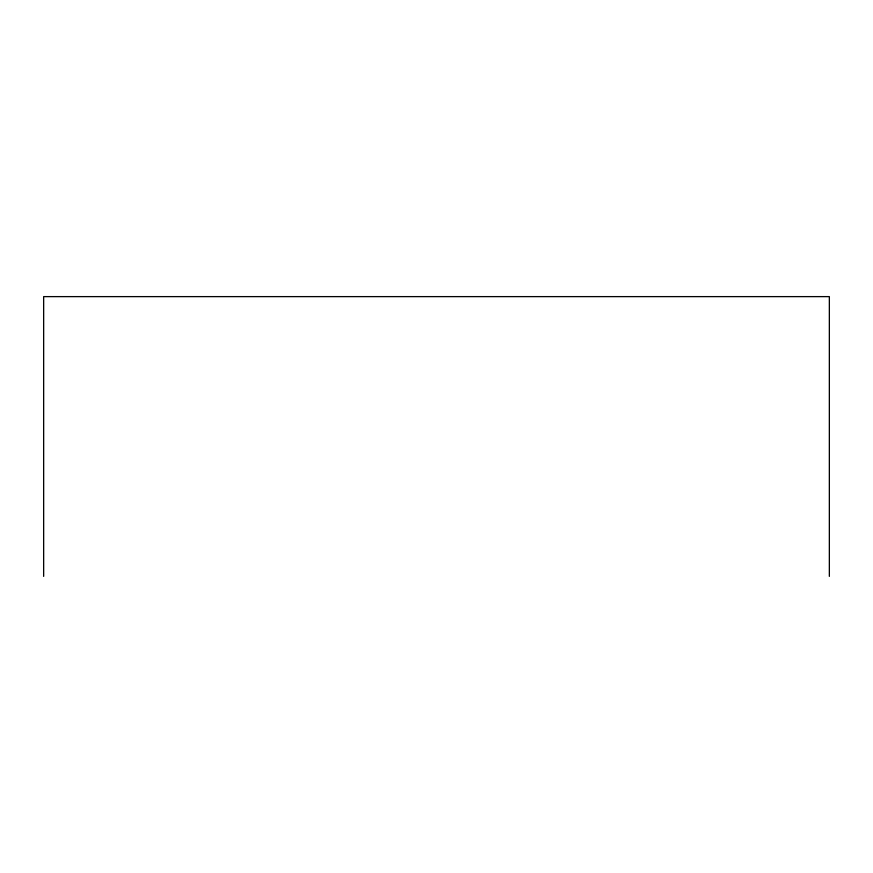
<?xml version="1.0" encoding="UTF-8"?>
<svg xmlns="http://www.w3.org/2000/svg" width="873" height="873" viewBox="0 0 873 873"><rect width="100%" height="100%" fill="white"/><g stroke="black" fill="none" stroke-linecap="round" stroke-linejoin="round"><path stroke-width="1.31" d="M829.35 576.376L829.35 296.624L43.65 296.624L43.65 576.376"/></g></svg>
